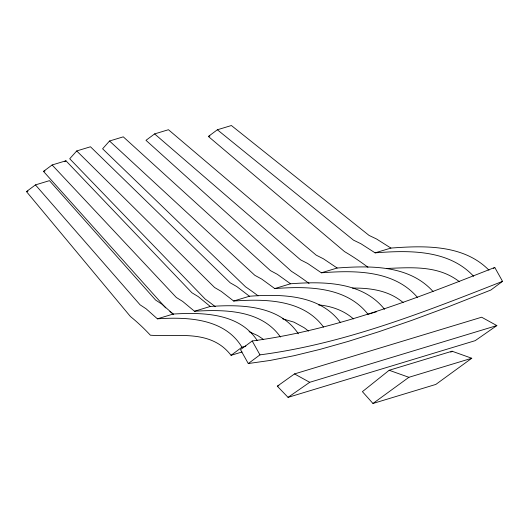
<?xml version="1.0" encoding="UTF-8"?>
<svg xmlns="http://www.w3.org/2000/svg" width="529" height="529" viewBox="0 0 529 529"><rect width="100%" height="100%" fill="white"/><g stroke="black" fill="none" stroke-linecap="round" stroke-linejoin="round"><path stroke-width="0.79" d="M384.543 309.306C362.22 281.296 323.047 281.388 290.547 283.775L277.361 274.333L270.431 270.61L123.27 136.839L109.529 141.005L102.606 148.794L245.608 286.877A228.812 179.556 71 0 1 258.04 295.797M340.531 322.644C319.741 294.309 281.13 293.985 249.45 296.233L236.853 286.612L230.194 282.803L90.472 146.778L76.725 150.944L69.722 158.76L205.226 299.116A228.971 177.169 76.6 0 1 215.257 306.701M389.172 370.267L362.411 391.652L372.965 403.475L435.836 384.424L471.769 358.252L452.044 351.216L389.172 370.267L408.891 377.303L471.769 358.252M450.774 352.235L452.044 351.216M165.703 307.891L43.484 171.383L52.12 164.975L65.946 160.783L191.921 292.768L198.296 296.657L210.284 306.463C241.138 304.347 279.18 305.154 298.356 333.792M64.717 161.695L65.946 160.783M242.07 351.977L231.061 355.309A58.276 43.318 86.6 0 0 222.835 346.898C202.237 330.77 174.477 336.96 150.368 335.207A233.084 173.254 86.6 0 0 130.405 316.494L26.45 191.584L35.45 184.899L49.468 180.653L155.652 300.102L161.775 304.069L173.195 314.047C202.587 312.289 239.088 312.93 257.167 340.438M433.059 291.519C409.082 264.798 370.016 265.618 337.158 268.018L323.364 258.76L316.157 255.123L168.447 129.717L154.613 133.91L145.978 140.324L291.479 271.344A229.989 182.333 65.1 0 1 309.068 283.484M367.953 267.257A232.297 185.203 59.6 0 0 344.538 251.606L208.366 136.456L217.366 129.77L231.391 125.525L369.07 235.425L376.549 238.989L390.898 248.075C424.318 245.575 463.563 244.319 488.968 270.193M231.061 355.309L241.958 347.222L245.886 346.032M252.201 340.974L240.51 349.649L248.28 363.542L270.008 360.461L293.965 355.733L320.144 349.345L348.551 341.304L379.187 331.617L412.038 320.276L447.124 307.283L490.859 290.031L502.55 281.355L494.78 267.456C416.211 298.316 336.431 329.937 252.201 340.974L259.964 354.866C344.194 343.837 423.98 312.209 502.55 281.355M248.28 363.542L259.964 354.866M493.484 268.421L494.78 267.456M372.965 403.475L408.891 377.303M277.308 386.19L294.508 373.924L481.641 317.215L496.85 325.586L475.201 340.656L288.06 397.365L277.308 386.19L278.889 385.714M288.06 397.365L309.71 382.302L496.85 325.586M43.484 171.383L45.018 170.92M26.45 191.584L28.011 191.108M208.366 136.456L209.927 135.979M35.45 184.899L140.073 304.823L146.13 308.81L157.404 318.828L173.195 314.047M217.366 129.77L353.491 240.146L360.904 243.73L375.107 252.855L390.898 248.075M52.12 164.975L176.336 297.49L182.65 301.398L194.493 311.25L210.284 306.463M154.613 133.91L300.571 259.845L307.719 263.502L321.368 272.805L337.158 268.018M76.725 150.944L214.615 287.525L221.208 291.353L233.659 301.021L249.45 296.233M109.529 141.005L254.852 275.331L261.716 279.074L274.756 288.563L290.547 283.775M376.681 311.693L368.032 314.312C346.085 286.215 307.051 286.209 274.756 288.563M375.107 252.855C408.811 250.263 448.652 249.371 473.62 276.29M321.368 272.805C354.516 270.286 394.138 269.896 417.652 297.642M386.825 268.461C408.904 267.595 432.881 265.624 452.771 277.229A58.064 46.294 59.6 0 1 459.483 281.752M233.659 301.021C264.89 298.885 303.031 299.116 323.53 327.074M352.486 288.074C367.668 287.921 383.565 289.747 396.724 297.92A57.43 45.534 65.1 0 1 403.151 302.528M194.493 311.25C224.441 309.412 261.319 309.71 280.482 337.033M157.404 318.828C187.319 316.838 224.693 318.279 241.958 347.222M318.385 304.876C328.681 305.808 338.91 308.771 347.606 314.464A57.112 44.82 71 0 1 353.484 318.941M282.605 318.828L293.965 322.141L304.049 327.663A57.152 44.224 76.6 0 1 308.46 331.134M249.073 331.67L257.735 335.584L262.324 338.639A57.562 43.709 82 0 1 263.548 339.592M294.508 373.924L309.71 382.302M169.822 311.462A230.472 175.006 81.9 0 1 173.4 314.358"/></g></svg>
